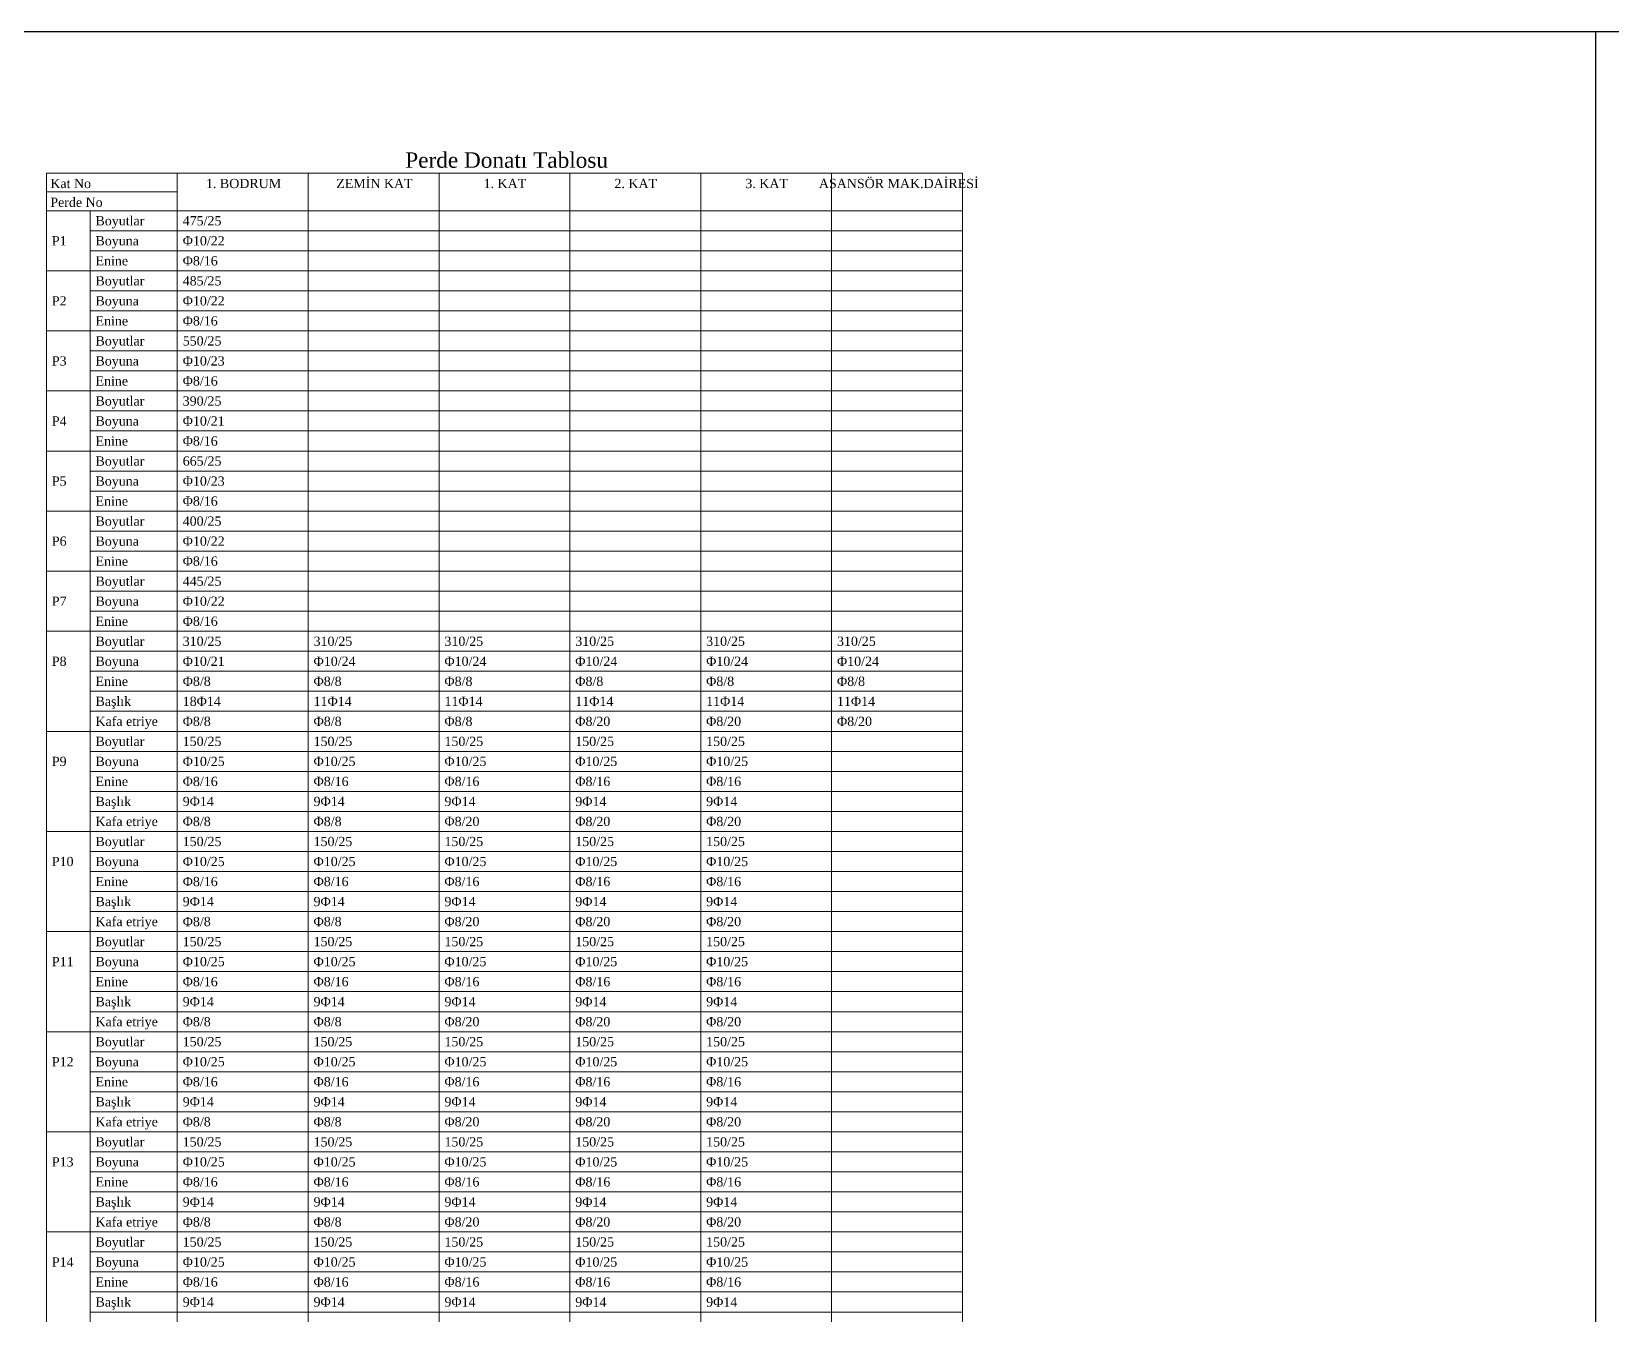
# Model space of a CAD drawing. Header units: millimetres. Extents: x 2232 to 85269, y -3593 to 5869.
# Drawn here: x 38103 to 39581, y 4669 to 5869 of the extents above; entities that cross this region are included whole.
import ezdxf

# ---------------------------------------------------------------- set-up
doc = ezdxf.new("R2010")
doc.units = ezdxf.units.MM
doc.layers.add('Donatı Metraj Tablosu', color=7, linetype='Continuous')
doc.layers.add('Standart', color=7, linetype='Continuous')
doc.styles.add('times new roman_1_18', font='times.ttf', dxfattribs={"height": 0.2})

# ---------------------------------------------------------------- blocks, each defined once
blk = doc.blocks.new('IDE999Entity7105')
at = {"layer": 'Donatı Metraj Tablosu', "color": 1, "linetype": 'Continuous', "lineweight": 5}
for points in [[(32590.5, 6002.8), (33780.5, 6002.8)], [(32590.5, 6002.8), (32590.5, 0)], [(32760.5, 6002.8), (32760.5, 0)], [(32930.5, 6002.8), (32930.5, 0)], [(33100.5, 6002.8), (33100.5, 0)], [(33270.5, 6002.8), (33270.5, 0)], [(33440.5, 6002.8), (33440.5, 0)], [(33610.5, 6002.8), (33610.5, 0)], [(33780.5, 6002.8), (33780.5, 0)], [(32590.5, 5978.4), (32760.5, 5978.4)], [(32590.5, 5954), (33780.5, 5954)], [(32647.2, 5954), (32647.2, 0)], [(32647.2, 5928), (33780.5, 5928)], [(32647.2, 5902), (33780.5, 5902)], [(32590.5, 5876), (33780.5, 5876)], [(32647.2, 5850), (33780.5, 5850)], [(32647.2, 5824), (33780.5, 5824)], [(32590.5, 5798), (33780.5, 5798)], [(32647.2, 5772), (33780.5, 5772)], [(32647.2, 5746), (33780.5, 5746)], [(32590.5, 5720), (33780.5, 5720)], [(32647.2, 5694), (33780.5, 5694)], [(32647.2, 5668), (33780.5, 5668)], [(32590.5, 5642), (33780.5, 5642)], [(32647.2, 5616), (33780.5, 5616)], [(32647.2, 5590), (33780.5, 5590)], [(32590.5, 5564), (33780.5, 5564)], [(32647.2, 5538), (33780.5, 5538)], [(32647.2, 5512), (33780.5, 5512)], [(32590.5, 5486), (33780.5, 5486)], [(32647.2, 5460), (33780.5, 5460)], [(32647.2, 5434), (33780.5, 5434)], [(32590.5, 5408), (33780.5, 5408)], [(32647.2, 5382), (33780.5, 5382)], [(32647.2, 5356), (33780.5, 5356)], [(32647.2, 5330), (33780.5, 5330)], [(32647.2, 5304), (33780.5, 5304)], [(32590.5, 5278), (33780.5, 5278)], [(32647.2, 5252), (33780.5, 5252)], [(32647.2, 5226), (33780.5, 5226)], [(32647.2, 5200), (33780.5, 5200)], [(32647.2, 5174), (33780.5, 5174)], [(32590.5, 5148), (33780.5, 5148)], [(32647.2, 5122), (33780.5, 5122)], [(32647.2, 5096), (33780.5, 5096)], [(32647.2, 5070), (33780.5, 5070)], [(32647.2, 5044), (33780.5, 5044)], [(32590.5, 5018), (33780.5, 5018)], [(32647.2, 4992), (33780.5, 4992)], [(32647.2, 4966), (33780.5, 4966)], [(32647.2, 4940), (33780.5, 4940)], [(32647.2, 4914), (33780.5, 4914)], [(32590.5, 4888), (33780.5, 4888)], [(32647.2, 4862), (33780.5, 4862)], [(32647.2, 4836), (33780.5, 4836)], [(32647.2, 4810), (33780.5, 4810)], [(32647.2, 4784), (33780.5, 4784)], [(32590.5, 4758), (33780.5, 4758)], [(32647.2, 4732), (33780.5, 4732)], [(32647.2, 4706), (33780.5, 4706)], [(32647.2, 4680), (33780.5, 4680)], [(32647.2, 4654), (33780.5, 4654)], [(32590.5, 4628), (33780.5, 4628)], [(32647.2, 4602), (33780.5, 4602)], [(32647.2, 4576), (33780.5, 4576)], [(32647.2, 4550), (33780.5, 4550)], [(32647.2, 4524), (33780.5, 4524)]]:
    blk.add_lwpolyline(points, dxfattribs=at)
at = {"layer": 'Donatı Metraj Tablosu', "color": 1, "linetype": 'Continuous', "lineweight": 5, "style": 'times new roman_1_18'}
for s, height, p in [('Perde Donatı Tablosu', 20, (33056.6, 6009.8)), ('Kat No', 12, (32595.5, 5983.4)), ('1. BODRUM', 12, (32797.7, 5983.4)), ('ZEMİN KAT', 12, (32967, 5983.4)), ('1. KAT', 12, (33158.4, 5983.4)), ('2. KAT', 12, (33328.4, 5983.4)), ('3. KAT', 12, (33498.4, 5983.4)), ('ASANSÖR MAK.DAİRESİ', 12, (33594, 5983.4)), ('Perde No', 12, (32595.5, 5959)), ('Boyutlar', 12, (32654.2, 5935)), ('475/25', 12, (32767.5, 5935)), ('P1', 12, (32597.5, 5909)), ('P1', 12, (32597.5, 5909)), ('P1', 12, (32597.5, 5909)), ('P1', 12, (32597.5, 5909)), ('P1', 12, (32597.5, 5909)), ('P1', 12, (32597.5, 5909)), ('Boyuna', 12, (32654.2, 5909)), ('Φ10/22', 12, (32767.5, 5909)), ('Enine', 12, (32654.2, 5883)), ('Φ8/16', 12, (32767.5, 5883)), ('Boyutlar', 12, (32654.2, 5857)), ('485/25', 12, (32767.5, 5857)), ('P2', 12, (32597.5, 5831)), ('P2', 12, (32597.5, 5831)), ('P2', 12, (32597.5, 5831)), ('P2', 12, (32597.5, 5831)), ('P2', 12, (32597.5, 5831)), ('P2', 12, (32597.5, 5831)), ('Boyuna', 12, (32654.2, 5831)), ('Φ10/22', 12, (32767.5, 5831)), ('Enine', 12, (32654.2, 5805)), ('Φ8/16', 12, (32767.5, 5805)), ('Boyutlar', 12, (32654.2, 5779)), ('550/25', 12, (32767.5, 5779)), ('P3', 12, (32597.5, 5753)), ('P3', 12, (32597.5, 5753)), ('P3', 12, (32597.5, 5753)), ('P3', 12, (32597.5, 5753)), ('P3', 12, (32597.5, 5753)), ('P3', 12, (32597.5, 5753)), ('Boyuna', 12, (32654.2, 5753)), ('Φ10/23', 12, (32767.5, 5753)), ('Enine', 12, (32654.2, 5727)), ('Φ8/16', 12, (32767.5, 5727)), ('Boyutlar', 12, (32654.2, 5701)), ('390/25', 12, (32767.5, 5701)), ('P4', 12, (32597.5, 5675)), ('P4', 12, (32597.5, 5675)), ('P4', 12, (32597.5, 5675)), ('P4', 12, (32597.5, 5675)), ('P4', 12, (32597.5, 5675)), ('P4', 12, (32597.5, 5675)), ('Boyuna', 12, (32654.2, 5675)), ('Φ10/21', 12, (32767.5, 5675)), ('Enine', 12, (32654.2, 5649)), ('Φ8/16', 12, (32767.5, 5649)), ('Boyutlar', 12, (32654.2, 5623)), ('665/25', 12, (32767.5, 5623)), ('P5', 12, (32597.5, 5597)), ('P5', 12, (32597.5, 5597)), ('P5', 12, (32597.5, 5597)), ('P5', 12, (32597.5, 5597)), ('P5', 12, (32597.5, 5597)), ('P5', 12, (32597.5, 5597)), ('Boyuna', 12, (32654.2, 5597)), ('Φ10/23', 12, (32767.5, 5597)), ('Enine', 12, (32654.2, 5571)), ('Φ8/16', 12, (32767.5, 5571)), ('Boyutlar', 12, (32654.2, 5545)), ('400/25', 12, (32767.5, 5545)), ('P6', 12, (32597.5, 5519)), ('P6', 12, (32597.5, 5519)), ('P6', 12, (32597.5, 5519)), ('P6', 12, (32597.5, 5519)), ('P6', 12, (32597.5, 5519)), ('P6', 12, (32597.5, 5519)), ('Boyuna', 12, (32654.2, 5519)), ('Φ10/22', 12, (32767.5, 5519)), ('Enine', 12, (32654.2, 5493)), ('Φ8/16', 12, (32767.5, 5493)), ('Boyutlar', 12, (32654.2, 5467)), ('445/25', 12, (32767.5, 5467)), ('P7', 12, (32597.5, 5441)), ('P7', 12, (32597.5, 5441)), ('P7', 12, (32597.5, 5441)), ('P7', 12, (32597.5, 5441)), ('P7', 12, (32597.5, 5441)), ('P7', 12, (32597.5, 5441)), ('Boyuna', 12, (32654.2, 5441)), ('Φ10/22', 12, (32767.5, 5441)), ('Enine', 12, (32654.2, 5415)), ('Φ8/16', 12, (32767.5, 5415)), ('Boyutlar', 12, (32654.2, 5389)), ('310/25', 12, (32767.5, 5389)), ('310/25', 12, (32937.5, 5389)), ('310/25', 12, (33107.5, 5389)), ('310/25', 12, (33277.5, 5389)), ('310/25', 12, (33447.5, 5389)), ('310/25', 12, (33617.5, 5389)), ('P8', 12, (32597.5, 5363)), ('P8', 12, (32597.5, 5363)), ('P8', 12, (32597.5, 5363)), ('P8', 12, (32597.5, 5363)), ('P8', 12, (32597.5, 5363)), ('P8', 12, (32597.5, 5363)), ('Boyuna', 12, (32654.2, 5363)), ('Φ10/21', 12, (32767.5, 5363)), ('Φ10/24', 12, (32937.5, 5363)), ('Φ10/24', 12, (33107.5, 5363)), ('Φ10/24', 12, (33277.5, 5363)), ('Φ10/24', 12, (33447.5, 5363)), ('Φ10/24', 12, (33617.5, 5363)), ('Enine', 12, (32654.2, 5337)), ('Φ8/8', 12, (32767.5, 5337)), ('Φ8/8', 12, (32937.5, 5337)), ('Φ8/8', 12, (33107.5, 5337)), ('Φ8/8', 12, (33277.5, 5337)), ('Φ8/8', 12, (33447.5, 5337)), ('Φ8/8', 12, (33617.5, 5337)), ('Başlık', 12, (32654.2, 5311)), ('18Φ14', 12, (32767.5, 5311)), ('11Φ14', 12, (32937.5, 5311)), ('11Φ14', 12, (33107.5, 5311)), ('11Φ14', 12, (33277.5, 5311)), ('11Φ14', 12, (33447.5, 5311)), ('11Φ14', 12, (33617.5, 5311)), ('Kafa etriye', 12, (32654.2, 5285)), ('Φ8/8', 12, (32767.5, 5285)), ('Φ8/8', 12, (32937.5, 5285)), ('Φ8/8', 12, (33107.5, 5285)), ('Φ8/20', 12, (33277.5, 5285)), ('Φ8/20', 12, (33447.5, 5285)), ('Φ8/20', 12, (33617.5, 5285)), ('Boyutlar', 12, (32654.2, 5259)), ('150/25', 12, (32767.5, 5259)), ('150/25', 12, (32937.5, 5259)), ('150/25', 12, (33107.5, 5259)), ('150/25', 12, (33277.5, 5259)), ('150/25', 12, (33447.5, 5259)), ('P9', 12, (32597.5, 5233)), ('P9', 12, (32597.5, 5233)), ('P9', 12, (32597.5, 5233)), ('P9', 12, (32597.5, 5233)), ('P9', 12, (32597.5, 5233)), ('P9', 12, (32597.5, 5233)), ('Boyuna', 12, (32654.2, 5233)), ('Φ10/25', 12, (32767.5, 5233)), ('Φ10/25', 12, (32937.5, 5233)), ('Φ10/25', 12, (33107.5, 5233)), ('Φ10/25', 12, (33277.5, 5233)), ('Φ10/25', 12, (33447.5, 5233)), ('Enine', 12, (32654.2, 5207)), ('Φ8/16', 12, (32767.5, 5207)), ('Φ8/16', 12, (32937.5, 5207)), ('Φ8/16', 12, (33107.5, 5207)), ('Φ8/16', 12, (33277.5, 5207)), ('Φ8/16', 12, (33447.5, 5207)), ('Başlık', 12, (32654.2, 5181)), ('9Φ14', 12, (32767.5, 5181)), ('9Φ14', 12, (32937.5, 5181)), ('9Φ14', 12, (33107.5, 5181)), ('9Φ14', 12, (33277.5, 5181)), ('9Φ14', 12, (33447.5, 5181)), ('Kafa etriye', 12, (32654.2, 5155)), ('Φ8/8', 12, (32767.5, 5155)), ('Φ8/8', 12, (32937.5, 5155)), ('Φ8/20', 12, (33107.5, 5155)), ('Φ8/20', 12, (33277.5, 5155)), ('Φ8/20', 12, (33447.5, 5155)), ('Boyutlar', 12, (32654.2, 5129)), ('150/25', 12, (32767.5, 5129)), ('150/25', 12, (32937.5, 5129)), ('150/25', 12, (33107.5, 5129)), ('150/25', 12, (33277.5, 5129)), ('150/25', 12, (33447.5, 5129)), ('P10', 12, (32597.5, 5103)), ('P10', 12, (32597.5, 5103)), ('P10', 12, (32597.5, 5103)), ('P10', 12, (32597.5, 5103)), ('P10', 12, (32597.5, 5103)), ('P10', 12, (32597.5, 5103)), ('Boyuna', 12, (32654.2, 5103)), ('Φ10/25', 12, (32767.5, 5103)), ('Φ10/25', 12, (32937.5, 5103)), ('Φ10/25', 12, (33107.5, 5103)), ('Φ10/25', 12, (33277.5, 5103)), ('Φ10/25', 12, (33447.5, 5103)), ('Enine', 12, (32654.2, 5077)), ('Φ8/16', 12, (32767.5, 5077)), ('Φ8/16', 12, (32937.5, 5077)), ('Φ8/16', 12, (33107.5, 5077)), ('Φ8/16', 12, (33277.5, 5077)), ('Φ8/16', 12, (33447.5, 5077)), ('Başlık', 12, (32654.2, 5051)), ('9Φ14', 12, (32767.5, 5051)), ('9Φ14', 12, (32937.5, 5051)), ('9Φ14', 12, (33107.5, 5051)), ('9Φ14', 12, (33277.5, 5051)), ('9Φ14', 12, (33447.5, 5051)), ('Kafa etriye', 12, (32654.2, 5025)), ('Φ8/8', 12, (32767.5, 5025)), ('Φ8/8', 12, (32937.5, 5025)), ('Φ8/20', 12, (33107.5, 5025)), ('Φ8/20', 12, (33277.5, 5025)), ('Φ8/20', 12, (33447.5, 5025)), ('Boyutlar', 12, (32654.2, 4999)), ('150/25', 12, (32767.5, 4999)), ('150/25', 12, (32937.5, 4999)), ('150/25', 12, (33107.5, 4999)), ('150/25', 12, (33277.5, 4999)), ('150/25', 12, (33447.5, 4999)), ('P11', 12, (32597.5, 4973)), ('P11', 12, (32597.5, 4973)), ('P11', 12, (32597.5, 4973)), ('P11', 12, (32597.5, 4973)), ('P11', 12, (32597.5, 4973)), ('P11', 12, (32597.5, 4973)), ('Boyuna', 12, (32654.2, 4973)), ('Φ10/25', 12, (32767.5, 4973)), ('Φ10/25', 12, (32937.5, 4973)), ('Φ10/25', 12, (33107.5, 4973)), ('Φ10/25', 12, (33277.5, 4973)), ('Φ10/25', 12, (33447.5, 4973)), ('Enine', 12, (32654.2, 4947)), ('Φ8/16', 12, (32767.5, 4947)), ('Φ8/16', 12, (32937.5, 4947)), ('Φ8/16', 12, (33107.5, 4947)), ('Φ8/16', 12, (33277.5, 4947)), ('Φ8/16', 12, (33447.5, 4947)), ('Başlık', 12, (32654.2, 4921)), ('9Φ14', 12, (32767.5, 4921)), ('9Φ14', 12, (32937.5, 4921)), ('9Φ14', 12, (33107.5, 4921)), ('9Φ14', 12, (33277.5, 4921)), ('9Φ14', 12, (33447.5, 4921)), ('Kafa etriye', 12, (32654.2, 4895)), ('Φ8/8', 12, (32767.5, 4895)), ('Φ8/8', 12, (32937.5, 4895)), ('Φ8/20', 12, (33107.5, 4895)), ('Φ8/20', 12, (33277.5, 4895)), ('Φ8/20', 12, (33447.5, 4895)), ('Boyutlar', 12, (32654.2, 4869)), ('150/25', 12, (32767.5, 4869)), ('150/25', 12, (32937.5, 4869)), ('150/25', 12, (33107.5, 4869)), ('150/25', 12, (33277.5, 4869)), ('150/25', 12, (33447.5, 4869)), ('P12', 12, (32597.5, 4843)), ('P12', 12, (32597.5, 4843)), ('P12', 12, (32597.5, 4843)), ('P12', 12, (32597.5, 4843)), ('P12', 12, (32597.5, 4843)), ('P12', 12, (32597.5, 4843)), ('Boyuna', 12, (32654.2, 4843)), ('Φ10/25', 12, (32767.5, 4843)), ('Φ10/25', 12, (32937.5, 4843)), ('Φ10/25', 12, (33107.5, 4843)), ('Φ10/25', 12, (33277.5, 4843)), ('Φ10/25', 12, (33447.5, 4843)), ('Enine', 12, (32654.2, 4817)), ('Φ8/16', 12, (32767.5, 4817)), ('Φ8/16', 12, (32937.5, 4817)), ('Φ8/16', 12, (33107.5, 4817)), ('Φ8/16', 12, (33277.5, 4817)), ('Φ8/16', 12, (33447.5, 4817)), ('Başlık', 12, (32654.2, 4791)), ('9Φ14', 12, (32767.5, 4791)), ('9Φ14', 12, (32937.5, 4791)), ('9Φ14', 12, (33107.5, 4791)), ('9Φ14', 12, (33277.5, 4791)), ('9Φ14', 12, (33447.5, 4791)), ('Kafa etriye', 12, (32654.2, 4765)), ('Φ8/8', 12, (32767.5, 4765)), ('Φ8/8', 12, (32937.5, 4765)), ('Φ8/20', 12, (33107.5, 4765)), ('Φ8/20', 12, (33277.5, 4765)), ('Φ8/20', 12, (33447.5, 4765)), ('Boyutlar', 12, (32654.2, 4739)), ('150/25', 12, (32767.5, 4739)), ('150/25', 12, (32937.5, 4739)), ('150/25', 12, (33107.5, 4739)), ('150/25', 12, (33277.5, 4739)), ('150/25', 12, (33447.5, 4739)), ('P13', 12, (32597.5, 4713)), ('P13', 12, (32597.5, 4713)), ('P13', 12, (32597.5, 4713)), ('P13', 12, (32597.5, 4713)), ('P13', 12, (32597.5, 4713)), ('P13', 12, (32597.5, 4713)), ('Boyuna', 12, (32654.2, 4713)), ('Φ10/25', 12, (32767.5, 4713)), ('Φ10/25', 12, (32937.5, 4713)), ('Φ10/25', 12, (33107.5, 4713)), ('Φ10/25', 12, (33277.5, 4713)), ('Φ10/25', 12, (33447.5, 4713)), ('Enine', 12, (32654.2, 4687)), ('Φ8/16', 12, (32767.5, 4687)), ('Φ8/16', 12, (32937.5, 4687)), ('Φ8/16', 12, (33107.5, 4687)), ('Φ8/16', 12, (33277.5, 4687)), ('Φ8/16', 12, (33447.5, 4687)), ('Başlık', 12, (32654.2, 4661)), ('9Φ14', 12, (32767.5, 4661)), ('9Φ14', 12, (32937.5, 4661)), ('9Φ14', 12, (33107.5, 4661)), ('9Φ14', 12, (33277.5, 4661)), ('9Φ14', 12, (33447.5, 4661)), ('Kafa etriye', 12, (32654.2, 4635)), ('Φ8/8', 12, (32767.5, 4635)), ('Φ8/8', 12, (32937.5, 4635)), ('Φ8/20', 12, (33107.5, 4635)), ('Φ8/20', 12, (33277.5, 4635)), ('Φ8/20', 12, (33447.5, 4635)), ('Boyutlar', 12, (32654.2, 4609)), ('150/25', 12, (32767.5, 4609)), ('150/25', 12, (32937.5, 4609)), ('150/25', 12, (33107.5, 4609)), ('150/25', 12, (33277.5, 4609)), ('150/25', 12, (33447.5, 4609)), ('P14', 12, (32597.5, 4583)), ('P14', 12, (32597.5, 4583)), ('P14', 12, (32597.5, 4583)), ('P14', 12, (32597.5, 4583)), ('P14', 12, (32597.5, 4583)), ('P14', 12, (32597.5, 4583)), ('Boyuna', 12, (32654.2, 4583)), ('Φ10/25', 12, (32767.5, 4583)), ('Φ10/25', 12, (32937.5, 4583)), ('Φ10/25', 12, (33107.5, 4583)), ('Φ10/25', 12, (33277.5, 4583)), ('Φ10/25', 12, (33447.5, 4583)), ('Enine', 12, (32654.2, 4557)), ('Φ8/16', 12, (32767.5, 4557)), ('Φ8/16', 12, (32937.5, 4557)), ('Φ8/16', 12, (33107.5, 4557)), ('Φ8/16', 12, (33277.5, 4557)), ('Φ8/16', 12, (33447.5, 4557)), ('Başlık', 12, (32654.2, 4531)), ('9Φ14', 12, (32767.5, 4531)), ('9Φ14', 12, (32937.5, 4531)), ('9Φ14', 12, (33107.5, 4531)), ('9Φ14', 12, (33277.5, 4531)), ('9Φ14', 12, (33447.5, 4531))]:
    blk.add_text(s, height=height, dxfattribs=at).set_placement(p)

msp = doc.modelspace()

# ---------------------------------------------------------------- linework, layer by layer
for p, q in [((3332.4, 5868.7), (79990.7, 5868.7)), ((39565.8, 5868.7), (39565.8, 1368.7))]:
    msp.add_line(p, q)

# ---------------------------------------------------------------- block references
at = {"layer": 'Standart', "xscale": 0.7200000000000001, "yscale": 0.7200000000000001, "zscale": 0.7200000000000001}
msp.add_blockref('IDE999Entity7105', (14651.7, 1414.4), dxfattribs=at)

doc.saveas('drawing.dxf')
